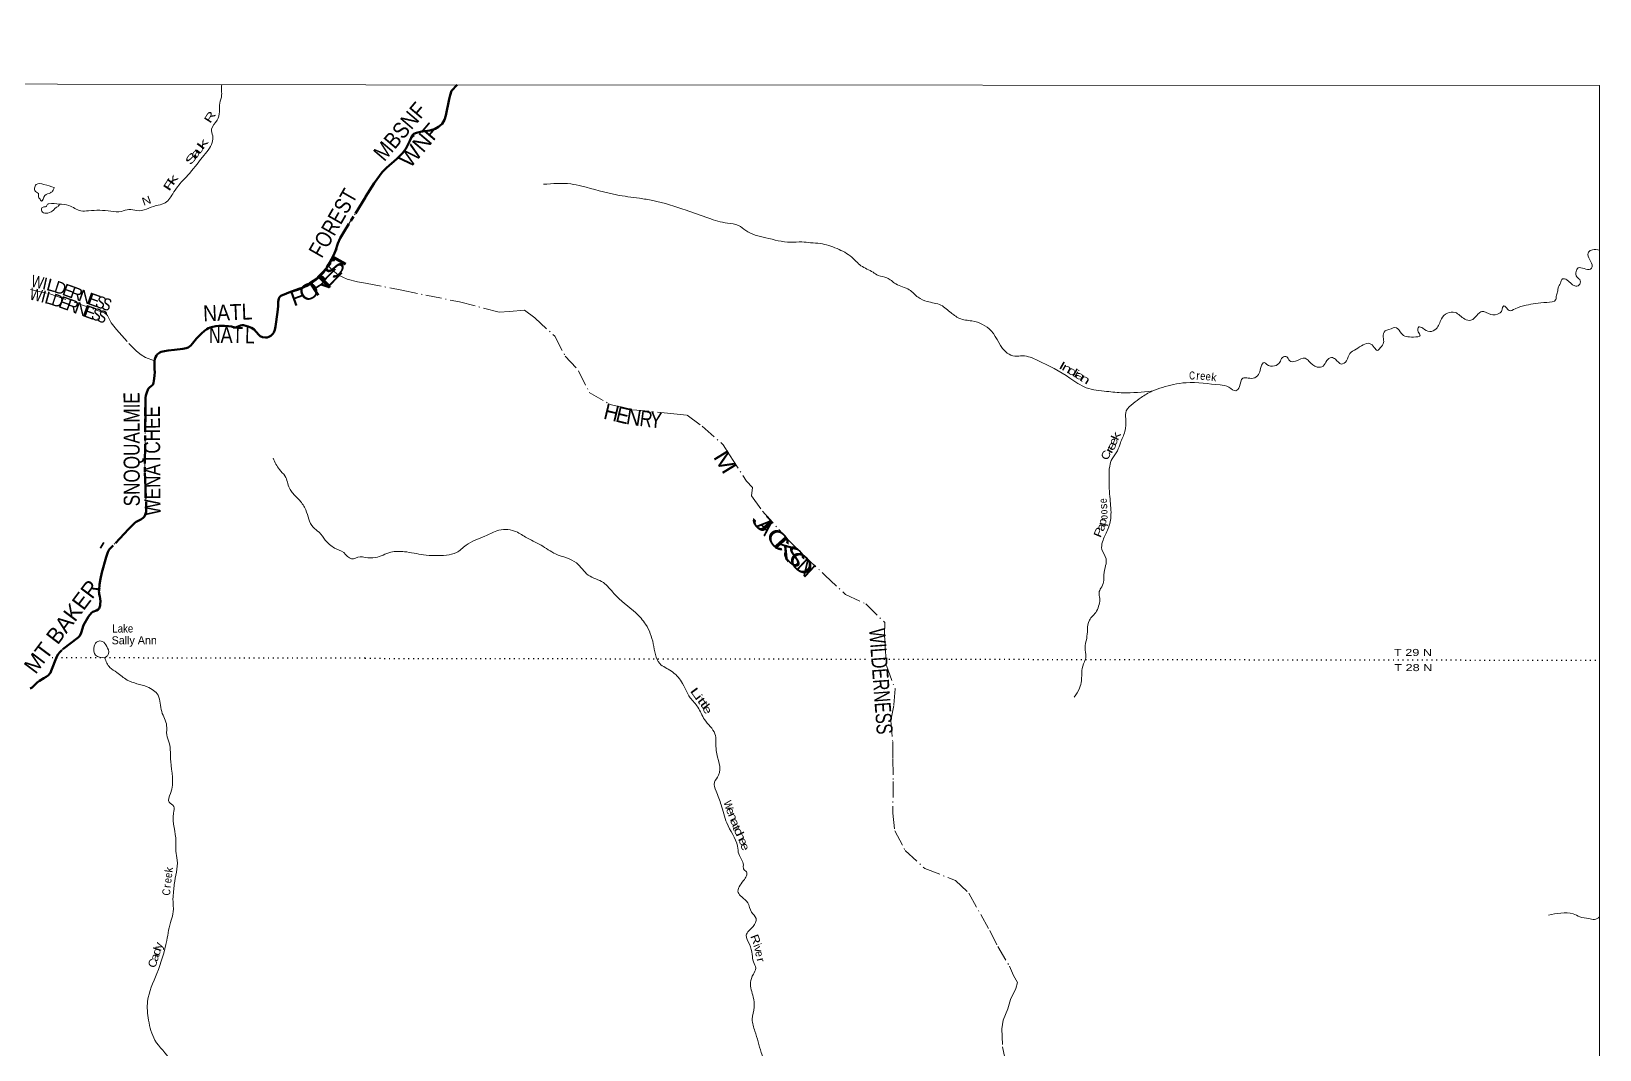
# Model space of a CAD drawing. Header units: feet. Extents: x -248627 to 3, y 0 to 184934.
# Drawn here: x -39183 to 2, y 159480 to 184934 of the extents above; entities that cross this region are included whole.
import ezdxf
from ezdxf.enums import TextEntityAlignment as Align

# ---------------------------------------------------------------- set-up
doc = ezdxf.new("R2010")
doc.units = ezdxf.units.FT
doc.header["$LTSCALE"] = 80
for name, pattern in [('DOT_DASHED', [7.7, 5, -1.2, 0.3, -1.2]), ('DOTTED', [1.5, 0.3, -1.2]), ('LONG_DASH_SHORT_DASH', [9.9, 6, -1.2, 1.5, -1.2])]:
    doc.linetypes.add(name, pattern=pattern)
for name, color, linetype, lineweight in [('11', 7, 'LONG_DASH_SHORT_DASH', 60), ('39', 7, 'Continuous', 13), ('4', 7, 'Continuous', 13), ('41', 7, 'Continuous', 13), ('44', 7, 'DOT_DASHED', 13), ('6', 7, 'DOTTED', 25)]:
    doc.layers.add(name, color=color, linetype=linetype, lineweight=lineweight)

msp = doc.modelspace()

# ---------------------------------------------------------------- linework, layer by layer
at = {"layer": '11'}
for points in [[(-30830.36, 180793.99), (-30620.56, 181135.15), (-30416.4, 181414.17), (-30312.63, 181526.58), (-30049.14, 181745.3), (-29907.31, 181885.08), (-29826.24, 181999.82), (-29723.71, 182196.46), (-29666.19, 182326.83), (-29627.71, 182372.77), (-29561.33, 182399.88), (-29459.05, 182423.31), (-29230.67, 182454.27), (-29095.41, 182498.37), (-29008.86, 182546.09), (-28920.77, 182626.15), (-28860.91, 182719.91), (-28824.74, 182833.76), (-28739.9, 183238.16), (-28722.62, 183342.9), (-28681.4, 183448.59), (-28547.81, 183595.19)], [(-30831.37, 180792.33), (-31365.55, 179931.73), (-31464.3, 179765.42), (-31521.67, 179633.82), (-31583.24, 179451.73), (-31608.63, 179385.9), (-31651.03, 179294.64), (-31700.81, 179191.23), (-31767.47, 179072.4), (-31886.33, 178902.86), (-31977, 178806.53), (-32077.68, 178721.91), (-32164.93, 178660.24), (-32304.03, 178575.53), (-32430.68, 178511.16), (-32505.57, 178483.66), (-32753.43, 178407.63), (-32810.96, 178385.4), (-32810.96, 178385.4), (-32949.24, 178319.48), (-32981.9, 178290.17), (-33001.64, 178254.36), (-33018.68, 178171.21), (-33019.39, 178071.51), (-33021.27, 177985.11), (-33063.49, 177670.66), (-33083.65, 177560.01), (-33102.94, 177476.1), (-33126.12, 177405.46), (-33151.27, 177370.32), (-33203.47, 177325.44), (-33248.23, 177298.16), (-33288.4, 177284.76), (-33331.15, 177280.1), (-33406.93, 177290.71), (-33464.2, 177317.19), (-33505.35, 177352.86), (-33617.81, 177482.37), (-33683.67, 177525.52), (-33764.12, 177560.35), (-33882.3, 177590.13), (-33918, 177592.34), (-33960.87, 177581.68), (-34059.71, 177536.21), (-34101.58, 177533.39), (-34183.61, 177553.96), (-34258.4, 177564.96), (-34355.28, 177571.63), (-34494.65, 177571.61), (-34576.1, 177565.4), (-34652.42, 177552.01), (-34712.84, 177533.29), (-34756.65, 177513.64), (-34796.31, 177490.6), (-34858.9, 177446.24), (-34930.98, 177383.39), (-35054.27, 177256.81), (-35125.5, 177173.16), (-35157.81, 177132.38), (-35199.56, 177082.81), (-35228.44, 177056.33), (-35262.34, 177033.88), (-35290.58, 177021.1), (-35316.04, 177013.24), (-35399.52, 177000.38), (-35609.02, 176976.84), (-35768.3, 176956.43), (-35853.99, 176942.16), (-35940.83, 176920.92), (-35974.2, 176907.97), (-36009.2, 176884.54), (-36030.87, 176863.69), (-36054.86, 176833.02), (-36078.86, 176789.85), (-36096.5, 176740.44), (-36105.77, 176686.11), (-36107.82, 176598.19), (-36102.11, 176485.4), (-36101.54, 176419.72), (-36106.89, 176323.66), (-36123.3, 176195.21), (-36132.3, 176150.1), (-36142.16, 176117.48), (-36151.8, 176099.83), (-36170.8, 176079.5), (-36235.32, 176025.06), (-36262.54, 175995.14), (-36275.75, 175970.02), (-36298.9, 175902.6), (-36319.29, 175830.22), (-36330.44, 175774.32), (-36331.62, 175404.39), (-36348.97, 173890.57), (-36342.77, 173749)], [(-36342.77, 173749), (-36310.92, 173020.92), (-36314.08, 172922.86), (-36336.98, 172847.66), (-36359.28, 172809.29), (-36392.94, 172770.82), (-36446.66, 172734.63), (-36564.14, 172677.01), (-36600.41, 172648.87), (-36751.72, 172489.04), (-37140.71, 172083.82), (-37234.9, 171982.38), (-37273.97, 171916.36), (-37317.87, 171788.39), (-37424.79, 171407.67), (-37458.28, 171245.77), (-37478.53, 171110.55), (-37490.99, 170977.81), (-37492.94, 170931.19), (-37491.31, 170903.23), (-37486.61, 170869.67), (-37473.48, 170804.81), (-37464.25, 170753.69), (-37459.03, 170681.22), (-37459.97, 170620.57), (-37465.52, 170579.52), (-37478.34, 170534.34), (-37492.36, 170506.08), (-37517.45, 170480.38), (-37552.09, 170460.27), (-37645.95, 170423.54), (-37681.66, 170403.28), (-37755.16, 170306.23), (-37878.69, 170089.57), (-37936.4, 169896.63), (-37971.45, 169827.04), (-38011.24, 169783.98), (-38423.74, 169469.84), (-38474.57, 169419.21), (-38513.72, 169367.61), (-38546.22, 169307.61), (-38686.12, 168953.18), (-38708.58, 168902.92), (-38726.28, 168872.33), (-38758.11, 168840.03), (-38810.94, 168802.8), (-38871.83, 168763.35), (-38980.34, 168701.33), (-39039.22, 168661.55), (-39129.43, 168566.19), (-39166.29, 168534.45), (-39214.6, 168508.42)]]:
    msp.add_lwpolyline(points, dxfattribs=at)
at = {"layer": '39'}
for points in [[(-38488.57, 180614), (-38244.29, 180580.54), (-37946.31, 180448.63), (-37754.73, 180450.75), (-37195.96, 180440.78), (-36931.66, 180431.59), (-36746.71, 180484.08), (-36548.7, 180451.97), (-36309.14, 180490.94), (-36068.13, 180578.35), (-35873.08, 180628.94), (-35652.01, 180873.53), (-35527.05, 181056.53), (-35274.12, 181335.78), (-34906.22, 181789.85), (-34664.41, 182159.78), (-34652.14, 182321.35), (-34680.28, 182488.53), (-34537.65, 182714.1), (-34485.59, 182922.52), (-34473.95, 183138.57), (-34427.88, 183342.89), (-34431.59, 183490.16), (-34425.81, 183601.1)], [(-38615.12, 181028.62), (-38867.48, 181108.41), (-39059.06, 181106.29), (-39102.33, 181010.97), (-39056.84, 180912.59), (-39006.1, 180884.9), (-39007.07, 180794.08), (-38980.42, 180756.04), (-38929.22, 180687.99), (-38844.15, 180832.21), (-38705.75, 180898.31), (-38637.9, 180961.62), (-38614.49, 181030.48)], [(-26385.15, 181111.17), (-25706.06, 181119.21), (-25428.31, 181065.09), (-24565.18, 180846.06), (-23989.4, 180761.91), (-23657.26, 180705.45), (-22824.51, 180460.37), (-22259.47, 180263.3), (-21790.71, 180139.44), (-21513, 180079.27), (-21334.4, 179955.12), (-20831.72, 179774.57), (-20213.78, 179663.94), (-19931.65, 179670.32), (-19712.13, 179650.85), (-19472.48, 179629.24), (-19052.09, 179503.65), (-18686.63, 179289.61), (-18454.15, 179076.37), (-18152.88, 178911.15), (-18022.36, 178833.7), (-17807.11, 178773.9), (-17586.37, 178621.26), (-17246.71, 178473.96), (-17026.16, 178287.02), (-16803.11, 178182.79), (-16455.09, 178087.9), (-16202.33, 177896.73), (-16116.07, 177831.65), (-15995.6, 177758.29), (-15681.63, 177695.89), (-15199.51, 177446.86), (-14797.77, 176891.63), (-14608.8, 176817.87), (-14417.35, 176822.77), (-14037.19, 176709.53), (-13231.79, 176266.89), (-12824.17, 176026.38), (-12316.94, 175934.57), (-11902.07, 175899.8), (-11188.52, 175941.94)], [(-38484.7, 180616.22), (-38746.99, 180625.43), (-38781.13, 180612.95), (-38816.76, 180554.03), (-38852.99, 180547.58), (-38917.19, 180518.62), (-38907.97, 180417.82), (-38768.53, 180393.13), (-38630.17, 180463.27), (-38570.37, 180524.47), (-38502.34, 180571.63), (-38484.7, 180616.22)], [(-11188.52, 175941.94), (-10643.5, 176108.15), (-10332.95, 176150.68), (-9482.96, 176095.16), (-9259.63, 176039.35), (-9090.9, 175949.56), (-8995.59, 176053.91), (-8911.75, 176261.22), (-8780.75, 176266.49), (-8613.45, 176275.57), (-8506.01, 176385.9), (-8458.67, 176555.09), (-8381.51, 176655.51), (-8313.29, 176606.68), (-8122.08, 176571.24), (-7988.56, 176661.23), (-7923.38, 176779.88), (-7816.46, 176801.43), (-7742.49, 176702.13), (-7597.49, 176689.15), (-7353.25, 176762.34), (-7263, 176691.19), (-7054.33, 176540.64), (-6903.04, 176567.98), (-6815.61, 176702.63), (-6694.25, 176780.59), (-6597.79, 176737.65), (-6453.41, 176617.75), (-6323.96, 176701.71), (-6236.24, 176884.79), (-6082.48, 176990.8), (-5745.15, 177132.03), (-5628.86, 177034.49), (-5552.74, 176957.36), (-5479.83, 177021.49), (-5394.42, 177154.14), (-5403.7, 177289.38), (-5358.44, 177446.48), (-5261.51, 177482.22), (-5069.84, 177525.46), (-4951.79, 177383.52), (-4652.09, 177292.95), (-4482.61, 177332.29), (-4528.41, 177423.35), (-4515.61, 177544.33), (-4417.06, 177513.48), (-4244.28, 177427.71), (-4082.66, 177499.37), (-3950.24, 177744.73), (-3802.3, 177889.11), (-3608.75, 177908.13), (-3367.94, 177741.24), (-3219, 177712.1), (-3032.7, 177870.38), (-2939.66, 177930.35), (-2720.45, 177858.42), (-2502.66, 177887.38), (-2441.81, 177955.62), (-2394.79, 178070.34), (-2342.56, 178043.8), (-2262.49, 177954.55), (-2109.09, 177998.01), (-1834.52, 178089.18), (-1320.3, 178158.74), (-1094.2, 178230.02), (-1077.45, 178336.85), (-1044.56, 178447.62), (-1036.06, 178522.22), (-978.96, 178638.9), (-923.93, 178745.5), (-819.28, 178722.68), (-620.7, 178570.18), (-513.8, 178587.69), (-480.9, 178700.48), (-569, 178795.84), (-588.32, 178935.17), (-533.42, 179019.58), (-384.42, 179002.55), (-229.34, 178989.51), (-186.67, 179049.78), (-252.07, 179235.8), (-283.38, 179393.36), (-230.63, 179455.58), (-178.12, 179475.45), (1.51, 179465)], [(-13123.59, 168292.7), (-12991.29, 168517.88), (-12943.87, 168701.2), (-12934.31, 168955.36), (-12870.54, 169176.91), (-12835.51, 169309.86), (-12856.46, 169515.78), (-12814.71, 169761.68), (-12795.32, 169975.43), (-12747.57, 170213.22), (-12568.93, 170438.12), (-12503.44, 170611.24), (-12484.42, 170760.43), (-12505.74, 170903.81), (-12458.75, 171014.5), (-12393.36, 171169.46), (-12384.23, 171350.99), (-12340.57, 171578.72), (-12329.51, 171746.11), (-12434.91, 171982.8), (-12419.68, 172174.38), (-12295.05, 172466.19), (-12210.44, 172804.64), (-12232.03, 173244.6), (-12255.11, 173773.35), (-12239.3, 174063.79), (-12179.79, 174247.03), (-12047.63, 174448), (-11971.9, 174647.29), (-11861.43, 174931.11), (-11839.39, 175251.78), (-11826.15, 175447.41), (-11649.75, 175633.99), (-11457.45, 175782.14), (-11175.56, 175945.89)], [(-33137.93, 174264.31), (-32985.42, 173979.45), (-32846.44, 173819.55), (-32734.01, 173512.05), (-32666.24, 173405.85), (-32478.42, 173208.15), (-32326.51, 172975.74), (-32142, 172537.87), (-31993.33, 172412.39), (-31837.81, 172216.35), (-31605.63, 172019.14), (-31378.44, 171904.61), (-31185.06, 171749.34), (-30969.84, 171800.15), (-30910.67, 171798.33), (-30843.57, 171783.17)], [(-30843.57, 171783.17), (-30586.86, 171782.73), (-30205.26, 171913.61), (-29860.62, 171927.68), (-29385.54, 171850.19), (-28811.32, 171842.72), (-28563.12, 171903.78), (-28322.25, 172089.97), (-27851.45, 172313.13), (-27556.48, 172446.54), (-27111.19, 172443.88), (-26834.02, 172290.9), (-26448.34, 172088.85), (-26082.9, 171870.78), (-25560.34, 171645.72), (-25267.93, 171343.34), (-24890.24, 171153.45), (-24625.86, 170881.51), (-24080.64, 170398.06), (-23834.47, 170114.12), (-23643.93, 169622.7), (-23481.6, 169131.46), (-23192.56, 168942.09), (-22940.22, 168678.29), (-22720.94, 168277.5), (-22530.91, 168040.3), (-22363.47, 167732.62), (-22103.61, 167377.99), (-22071.84, 166956.12), (-22013.01, 166338.38), (-22112.76, 166165.47), (-22075.79, 165943.31), (-21946.84, 165599.55), (-21808.45, 165148.79), (-21539.87, 164564.1), (-21506.74, 164372.23), (-21393.53, 164093.13), (-21386.02, 164000.27), (-21315.95, 163923.18), (-21389.77, 163705.72), (-21522.48, 163409.93), (-21432.48, 163296.41), (-21280.2, 163150.23), (-21186.86, 162919.66), (-21074.95, 162761.62), (-21148.67, 162560.3), (-21321.25, 162339.4), (-21239.97, 162112.94), (-21170.93, 161860.33), (-21141.79, 161676.55), (-21084.29, 161516.82), (-21143.62, 161365.86), (-21215.37, 161156.45), (-21144.97, 160792.87), (-21122.27, 160542.55), (-21170.38, 160242.21), (-21103.66, 159939.17), (-20945.57, 159411.64), (-20883.24, 159046.08), (-20950.69, 158883.06), (-21070.62, 158706.22), (-20997.43, 158473.76), (-21037.86, 158108.82), (-21108.03, 157485.8), (-21055.79, 157118.29), (-21087.08, 156936.89), (-21285.62, 156754.48), (-21191.46, 156320.13), (-21133.05, 155972.75), (-21223.1, 155394.24), (-21181.93, 155200.31), (-21162.13, 154798.69), (-21328.17, 154317.47), (-21527.69, 153969.62), (-21554.43, 153768.57)], [(-37352.34, 169275.81), (-37576.92, 169337.91), (-37611.84, 169569.58), (-37524.41, 169683.55), (-37411.48, 169684.8), (-37299.07, 169554.88), (-37252.76, 169385.88), (-37284.36, 169327.01), (-37352.34, 169275.81)], [(-37352.34, 169275.81), (-37218.47, 169033.12), (-37047.64, 168909.9), (-36787.3, 168719.05), (-36287.18, 168547), (-36016.55, 168338.11), (-35925.14, 167929.48), (-35802.16, 167581.73), (-35799.5, 167349.7), (-35740.75, 167150.57), (-35701.12, 166684.86), (-35706.06, 165883.69), (-35741.87, 165665.36), (-35625.73, 165561.71), (-35627.82, 165392.18), (-35569.28, 164684.53), (-35570.52, 164440.34), (-35537.75, 164220.75), (-35611.45, 163612.54), (-35627.61, 163438.81), (-35645.58, 163246.91), (-35635.83, 162924.15), (-35691.95, 162717.7), (-35799.07, 162210.01), (-36047.75, 161383.95), (-36277.84, 160695.3), (-36252.15, 160213.3), (-36095.24, 159720.64), (-35704.11, 159204.33), (-35453.12, 158773.25), (-34861.25, 158691), (-34611.61, 158730.08), (-34315.27, 158565.87), (-33827.67, 158254.44), (-33494.69, 158060.36), (-33155.72, 158047.96), (-32928.9, 157965.72), (-32417.68, 157529.44), (-32143.17, 157334.71), (-31757.74, 157139.19), (-31542.76, 157034.62), (-31316.31, 156809.09), (-31060.97, 156702.95), (-30862.99, 156694.23)], [(-1277.48, 162842.9), (-964.85, 162895.5), (-662.73, 162875.54), (-493.9, 162801.89), (-272.53, 162756.18), (-127.58, 162733.12), (1.81, 162798.16)]]:
    msp.add_spline(points, degree=3, dxfattribs=at)
at = {"layer": '4'}
msp.add_lwpolyline([(-246606.45, 184933.97), (-215781.67, 184615.95), (-184956.48, 184340.33), (-154130.93, 184107.12), (-123305.1, 183916.31), (-92479.02, 183767.9), (-61652.78, 183661.9), (-30826.42, 183598.29), (0, 183577.08), (0, -0.01), (-31078.93, 21.37), (-62157.81, 85.49), (-93236.57, 192.37), (-124315.16, 342), (-155393.5, 534.37), (-186471.55, 769.49), (-217549.26, 1047.36), (-248626.55, 1367.98)], close=True, dxfattribs=at)
msp.add_lwpolyline([(-246606.45, 184933.97), (-215781.67, 184615.95), (-184956.48, 184340.33), (-154130.93, 184107.12), (-123305.1, 183916.31), (-92479.02, 183767.9), (-61652.78, 183661.9), (-30826.42, 183598.29), (0, 183577.08), (0, -0.01), (-31078.93, 21.37), (-62157.81, 85.49), (-93236.57, 192.37), (-124315.16, 342), (-155393.5, 534.37), (-186471.55, 769.49), (-217549.26, 1047.36), (-248626.55, 1367.98)], close=True, dxfattribs=at)
at = {"layer": '44'}
for points in [[(-30831.37, 180792.33), (-31365.55, 179931.73), (-31464.3, 179765.42), (-31521.67, 179633.82), (-31583.24, 179451.73), (-31608.63, 179385.9), (-31651.03, 179294.64), (-31700.81, 179191.23), (-31766.04, 179074.95)], [(-31765.84, 179074.73), (-31886.33, 178902.86), (-31977, 178806.53), (-32077.68, 178721.91), (-32164.93, 178660.24), (-32304.03, 178575.53), (-32430.68, 178511.16), (-32505.57, 178483.66), (-32753.43, 178407.63), (-32810.96, 178385.4), (-32810.96, 178385.4), (-32949.24, 178319.48), (-32981.9, 178290.17), (-33001.64, 178254.36), (-33018.68, 178171.21), (-33019.39, 178071.51), (-33021.27, 177985.11), (-33063.49, 177670.66), (-33083.65, 177560.01), (-33102.94, 177476.1), (-33126.12, 177405.46), (-33151.27, 177370.32), (-33203.47, 177325.44), (-33248.23, 177298.16), (-33288.4, 177284.76), (-33331.15, 177280.1), (-33406.93, 177290.71), (-33464.2, 177317.19), (-33505.35, 177352.86), (-33617.81, 177482.37), (-33683.67, 177525.52), (-33764.12, 177560.35), (-33882.3, 177590.13), (-33918, 177592.34), (-33960.87, 177581.68), (-34059.71, 177536.21), (-34101.58, 177533.39), (-34183.61, 177553.96), (-34258.4, 177564.96), (-34355.28, 177571.63), (-34494.65, 177571.61), (-34576.1, 177565.4), (-34652.42, 177552.01), (-34712.84, 177533.29), (-34756.65, 177513.64), (-34796.31, 177490.6), (-34858.9, 177446.24), (-34930.98, 177383.39), (-35054.27, 177256.81), (-35125.5, 177173.16), (-35157.81, 177132.38), (-35199.56, 177082.81), (-35228.44, 177056.33), (-35262.34, 177033.88), (-35290.58, 177021.1), (-35316.04, 177013.24), (-35399.52, 177000.38), (-35609.02, 176976.84), (-35768.3, 176956.43), (-35853.99, 176942.16), (-35940.83, 176920.92), (-35974.2, 176907.97), (-36009.2, 176884.54), (-36030.87, 176863.69), (-36054.86, 176833.02), (-36078.86, 176789.85), (-36096.5, 176740.44), (-36105.77, 176686.11), (-36107.82, 176598.19), (-36102.11, 176485.4), (-36101.54, 176419.72), (-36106.89, 176323.66), (-36123.3, 176195.21), (-36132.3, 176150.1), (-36142.16, 176117.48), (-36151.8, 176099.83), (-36170.8, 176079.5), (-36235.32, 176025.06), (-36262.54, 175995.14), (-36275.75, 175970.02), (-36298.9, 175902.6), (-36319.29, 175830.22), (-36330.44, 175774.32), (-36331.62, 175404.39), (-36348.97, 173890.57), (-36342.77, 173749)], [(-30833.24, 178643.06), (-31030.15, 178672.4), (-31295.57, 178742.31), (-31507.27, 178842.9), (-31668.07, 178970.8), (-31766.04, 179074.95)], [(-39202.65, 178482.2), (-38696.22, 178365.68), (-37580.59, 177975.65), (-37351.83, 177895.3), (-37278.48, 177827.29), (-37186.06, 177647.29), (-37055.12, 177483.91), (-36746.24, 177129.56), (-36558.87, 176943.16), (-36440.46, 176847.15), (-36331.27, 176783.89), (-36105.18, 176695.88)], [(-30833.24, 178643.06), (-29928.49, 178462.11), (-28481.68, 178169.98), (-27496.71, 177914.1), (-27238.75, 177935.44), (-26863.89, 177965.39), (-26607, 177770.8), (-26102.98, 177312.98), (-25842.73, 176815.71), (-25512.51, 176451.94), (-25241.99, 175910.33), (-24724.55, 175609.96), (-24155.42, 175473.29), (-23207.48, 175384.74), (-22793.98, 175338.17), (-22419.79, 175061.38), (-21893.58, 174599.62), (-21741.28, 174352.09), (-21312.97, 173690.11), (-21167.13, 173533.36), (-21186.38, 173327.44), (-20914.51, 172937.18), (-20268.21, 172217.66), (-19873.35, 171823.92), (-19357.14, 171343.95), (-18844.94, 170859.92), (-18331.82, 170624.12), (-17862.04, 170158.06), (-17868.76, 169853.32), (-17847.37, 169574.93), (-17814.97, 169084.71), (-17602.71, 168496.42), (-17631.15, 168086.64), (-17706.07, 167704.9), (-17659.34, 167164.29), (-17657.53, 166752.63), (-17648.95, 166179.57), (-17657.59, 165394.53), (-17607.23, 164946.77), (-17351.07, 164461.59), (-16859.17, 164007.74), (-16091.75, 163710.53), (-15761.75, 163395.19), (-15237.47, 162457.18), (-15036.12, 162058.53), (-14745.65, 161565.43), (-14645.86, 161337.85), (-14540.24, 161158.72), (-14581.91, 161007.19), (-14719.82, 160736.16), (-14785.33, 160503.79), (-14898.98, 160216.73), (-14934.34, 160004.68), (-14914.19, 159550.72), (-14780.29, 158901.54)], [(-36342.77, 173749), (-36310.92, 173020.92), (-36314.08, 172922.86), (-36336.98, 172847.66), (-36359.28, 172809.29), (-36392.94, 172770.82), (-36446.66, 172734.63), (-36564.14, 172677.01), (-36600.41, 172648.87), (-36751.72, 172489.04), (-37140.71, 172083.82), (-37234.9, 171982.38), (-37273.97, 171916.36), (-37317.87, 171788.39), (-37424.79, 171407.67), (-37458.28, 171245.77), (-37478.53, 171110.55), (-37490.99, 170977.81), (-37492.94, 170931.19), (-37491.31, 170903.23), (-37486.61, 170869.67), (-37473.48, 170804.81), (-37464.25, 170753.69), (-37459.03, 170681.22), (-37459.97, 170620.57), (-37465.52, 170579.52), (-37478.34, 170534.34), (-37492.36, 170506.08), (-37517.45, 170480.38), (-37552.09, 170460.27), (-37645.95, 170423.54), (-37681.66, 170403.28), (-37755.16, 170306.23), (-37878.69, 170089.57), (-37936.4, 169896.63), (-37971.45, 169827.04), (-38011.24, 169783.98), (-38423.74, 169469.84), (-38474.57, 169419.21), (-38513.72, 169367.61), (-38546.22, 169307.61), (-38686.12, 168953.18), (-38708.58, 168902.92), (-38726.28, 168872.33), (-38758.11, 168840.03), (-38810.94, 168802.8), (-38871.83, 168763.35), (-38980.34, 168701.33), (-39039.22, 168661.55), (-39129.43, 168566.19), (-39166.29, 168534.45), (-39214.6, 168508.42)]]:
    msp.add_lwpolyline(points, dxfattribs=at)
msp.add_spline([(-28547.81, 183595.19), (-28661.73, 183473.42), (-28754.2, 183162.7), (-28836.55, 182787.44), (-28955.31, 182589.65), (-29190.99, 182464.36), (-29523.45, 182409.56), (-29571.53, 182368.72), (-29708.71, 182225.82), (-29863.67, 181941.26), (-30071.08, 181725.22), (-30346.99, 181492.98), (-30479.87, 181331.48), (-30655.01, 181081.19), (-30831.37, 180792.33)], degree=3, dxfattribs=at)
at = {"layer": '6'}
for p, q in [((-30846.13, 169262.43), (-38661.78, 169273.27)), ((-30846.13, 169262.43), (-18286.95, 169243.08)), ((-17880.35, 169242.46), (0, 169214.91))]:
    msp.add_line(p, q, dxfattribs=at)

# ---------------------------------------------------------------- texts
at = {"layer": '41'}
for s, rotation, width, p in [('R', 57.665, 1.5, (-34637.75, 182741.26)), ('k', 53, 1.95, (-34825.91, 182061.18)), ('S', 51.494, 1.8, (-35109.38, 181695.11)), ('a', 51.494, 1.85, (-35006.43, 181824.51)), ('u', 53, 1.85, (-34916.2, 181939.88)), ('F', 56.628, 1.9, (-35658.34, 181048.72)), ('k', 54.713, 1.85, (-35571.37, 181167.01)), ('N', 19.522, 1.15, (-36273.75, 180609.59)), ('I', 330.695, 1.7, (-13476.24, 176495.85)), ('n', 330.695, 1.55, (-13354.04, 176427.25)), ('d', 330.695, 1.65, (-13219.46, 176351.71)), ('i', 328.342, 1.35, (-13116.86, 176289.82)), ('a', 328.342, 1.65, (-13029.29, 176238.66)), ('n', 328.773, 1.65, (-12903.52, 176160.08)), ('C', 0.604, 0.75, (-10180.18, 176232.13)), ('e', 355.135, 0.85, (-9921.5, 176223.48)), ('e', 355.135, 0.85, (-9785.36, 176210.09)), ('k', 65.055, 1.5, (-11996.6, 174780.1)), ('e', 69.235, 1.2, (-12058, 174646.86)), ('C', 66.386, 1.2, (-12243.33, 174303.54)), ('r', 61.447, 1.6, (-12162.25, 174425.73)), ('e', 62.58, 1.4, (-12104.58, 174524.98)), ('e', 92.896, 0.8, (-12310.1, 173204.5)), ('o', 92.723, 0.75, (-12296.19, 172923.68)), ('o', 88.896, 0.75, (-12292.83, 172785.4)), ('P', 67.73, 1.4, (-12422.15, 172375.24)), ('a', 70.97, 1.25, (-12366.31, 172509.01)), ('p', 76.278, 1.15, (-12329.58, 172649.46)), ('L', 306.58, 1.75, (-22659.27, 168341.21)), ('i', 307.511, 1.6, (-22584.17, 168230.71)), ('t', 306.775, 1.65, (-22518.47, 168149.4)), ('t', 307.405, 1.7, (-22450.6, 168062.98)), ('l', 306.662, 1.45, (-22406.36, 168000.54)), ('e', 297.43, 1.4, (-22380.08, 167934.06)), ('W', 287.061, 0.9, (-21857.97, 165561.97)), ('e', 287.074, 1.1, (-21805.12, 165416.86)), ('n', 294.074, 1.4, (-21739.73, 165263.96)), ('a', 294.583, 1.4, (-21691.08, 165120.9)), ('t', 294.857, 1.25, (-21649.99, 164992.3)), ('c', 297.292, 1.6, (-21598.24, 164889.39)), ('h', 295.379, 1.45, (-21539.67, 164769.66)), ('e', 291.549, 1.25, (-21486.93, 164649.76)), ('e', 291.046, 1.25, (-21442.3, 164520.84)), ('e', 83.165, 0.85, (-35666.23, 163827.69)), ('C', 84.654, 0.85, (-35710.84, 163408.06)), ('e', 83.165, 0.85, (-35681.98, 163696.34)), ('R', 290.658, 1.25, (-21179.99, 162205.57)), ('a', 71.818, 1.25, (-36008.34, 161757.16)), ('d', 71.818, 1.35, (-35959.93, 161904.54)), ('y', 73.249, 1.2, (-35914.99, 162054.32)), ('v', 284.714, 1.1, (-21109.91, 161968.34)), ('e', 279.308, 0.95, (-21087.45, 161858.55)), ('C', 71.452, 1.1, (-36056.73, 161609.41)), ('r', 283.611, 1.15, (-21051.31, 161700.97))]:
    msp.add_text(s, height=200, rotation=rotation, dxfattribs=dict(at, width=width)).set_placement(p, align=Align.CENTER)
for s, rotation, p in [('r', 357.736, (-10037.32, 176229.69)), ('k', 352.589, (-9647.17, 176191.65)), ('s', 92.896, (-12302.99, 173063.75)), ('k', 82.341, (-35648.18, 163964.54)), ('r', 84.686, (-35696.81, 163558.48)), ('i', 291.714, (-21135.2, 162055.58))]:
    msp.add_text(s, height=200, rotation=rotation, dxfattribs=at).set_placement(p, align=Align.CENTER)
at = {"layer": '41', "width": 0.9}
msp.add_text('Lake', height=200, dxfattribs=at).set_placement((-37159.9, 169907.56))
at = {"layer": '41'}
msp.add_text('Sally Ann', height=200, dxfattribs=at).set_placement((-37177.22, 169613.07))
at = {"layer": '44'}
for s, rotation, width, p in [('MBSNF', 49.669, 0.9, (-30365.52, 181660.32)), ('FOREST', 60.339, 0.85, (-31927.4, 179243.97)), ('NATL', 2.485, 0.9, (-34882.76, 177681.78)), ('SNOQUALMIE', 90.146, 0.8, (-36473.73, 173061.76)), ('WENATCHEE', 90.385, 0.8, (-35954.23, 172834.3)), ('M', 301.603, 1.25, (-22160.43, 174302.22)), ('-', 58.881, 1.3, (-37343.28, 171907.32)), ('WILDERNESS', 274.281, 0.75, (-18253.26, 169995.93))]:
    msp.add_text(s, height=400, rotation=rotation, dxfattribs=dict(at, width=width)).set_placement(p)
for s, rotation, p in [('WNF', 49.669, (-29720.65, 181492.71)), ('MT BAKER', 53.013, (-39078.35, 168843.87))]:
    msp.add_text(s, height=400, rotation=rotation, dxfattribs=at).set_placement(p)
for s, height, rotation, width, p in [('T', 400, 60.904, 1.5, (-31328.93, 179114.65)), ('E', 400, 45.94, 1.75, (-31599.6, 178690.84)), ('S', 400, 51.582, 1.35, (-31454.47, 178890.12)), ('W', 300, 347.532, 0.8, (-39061.37, 178524.22)), ('L', 300, 345.575, 1.1, (-38708.68, 178441.97)), ('D', 300, 342.144, 0.95, (-38503.09, 178378.16)), ('R', 400, 33.076, 1.35, (-31872.79, 178428.79)), ('W', 300, 347.532, 0.8, (-39096.8, 178203.68)), ('L', 300, 344.858, 1.1, (-38756.06, 178117.32)), ('D', 300, 342.144, 0.95, (-38572.83, 178058.82)), ('E', 300, 340.231, 1.05, (-38397.16, 177998.7)), ('E', 300, 340.231, 1.05, (-38304.27, 178307.87)), ('N', 300, 340.103, 1.15, (-37878.55, 178154.4)), ('E', 300, 340.103, 1.05, (-37665.48, 178077.28)), ('S', 300, 337.922, 0.9, (-37498.96, 178019.64)), ('F', 400, 20.008, 1.1, (-32463.04, 178115.03)), ('O', 400, 29.69, 1.15, (-32148.43, 178260.45)), ('N', 300, 340.103, 1.15, (-37982.07, 177845.67)), ('E', 300, 340.103, 1.05, (-37765.95, 177766.95)), ('S', 300, 338.987, 0.9, (-37598.81, 177713.63)), ('S', 300, 340.019, 0.85, (-37460.96, 177664.4)), ('S', 300, 340.019, 0.85, (-37350.35, 177969.71)), ('N', 400, 359.877, 0.75, (-34601.57, 177140.91)), ('A', 400, 0.257, 0.85, (-34304.96, 177142.98)), ('T', 400, 359.467, 0.8, (-34029.83, 177142.23)), ('L', 400, 358.491, 0.8, (-33728.96, 177133.79)), ('H', 400, 346.497, 0.95, (-24732.11, 175214.37)), ('E', 400, 346.497, 0.9, (-24450.92, 175146.85)), ('N', 400, 350.663, 0.95, (-24160.01, 175093.78)), ('R', 400, 352.663, 0.8, (-23846.66, 175052.71)), ('Y', 400, 354.663, 0.85, (-23593, 175023.22)), ('J', 400, 311.931, 1.9, (-21055.07, 172524.36)), ('C', 400, 311.931, 1.55, (-20668.58, 172094.08)), ('K', 400, 311.931, 1.75, (-20476.38, 171880.12)), ('S', 400, 315.081, 1.6, (-20261.67, 171672.29)), ('O', 400, 315.081, 1.55, (-20089.22, 171500.32))]:
    msp.add_text(s, height=height, rotation=rotation, dxfattribs=dict(at, width=width)).set_placement(p, align=Align.CENTER)
for s, height, rotation, p in [('I', 300, 347.532, (-38872.42, 178482.44)), ('I', 300, 345.372, (-38911.76, 178159.79)), ('R', 300, 340.231, (-38103.24, 178235.63)), ('R', 300, 340.231, (-38203.17, 177929.89)), ('A', 400, 311.931, (-20974.94, 172435.14)), ('N', 400, 317.083, (-19961.22, 171383.37))]:
    msp.add_text(s, height=height, rotation=rotation, dxfattribs=at).set_placement(p, align=Align.CENTER)
at = {"layer": '6', "width": 1.35}
for s, p in [('T 29 N', (-5135.26, 169322.82)), ('T 28 N', (-5127.2, 168943.41))]:
    msp.add_text(s, height=175, rotation=359.912, dxfattribs=at).set_placement(p)

doc.saveas('drawing.dxf')
